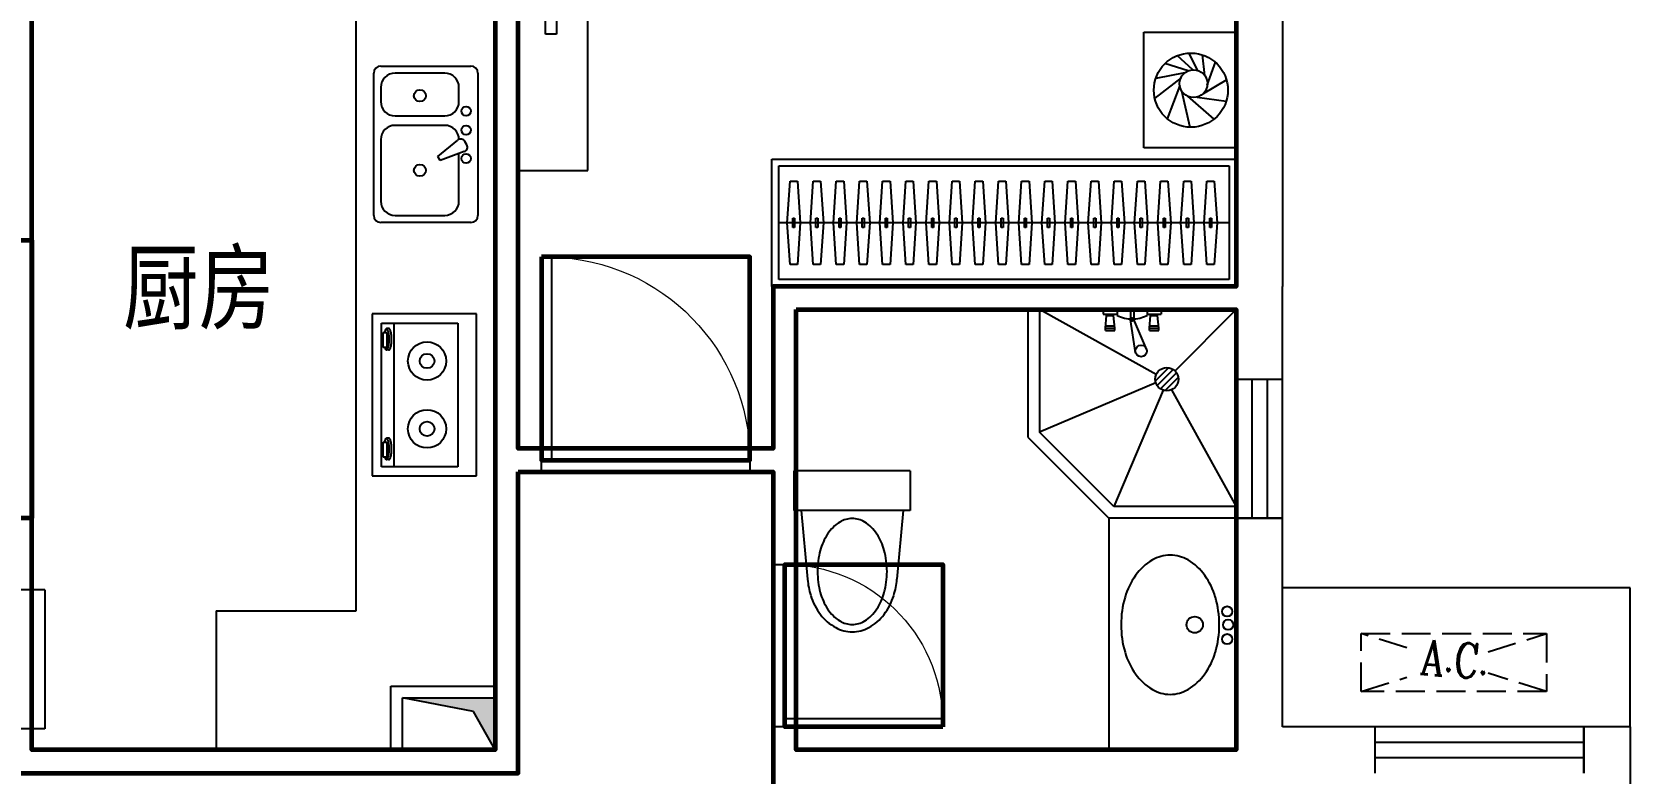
# Model space of a CAD drawing. Extents: x -555681 to -532641, y -677327 to -662427.
# Drawn here: x -539541 to -532641, y -670127 to -666929 of the extents above; entities that cross this region are included whole.
import ezdxf
from ezdxf.enums import TextEntityAlignment as Align

# ---------------------------------------------------------------- set-up
doc = ezdxf.new("R2010")
doc.units = 0
doc.header["$LTSCALE"] = 1000
doc.header["$MEASUREMENT"] = 0
doc.linetypes.add('DASH', pattern=[0.35, 0.25, -0.1])
doc.layers.get('0').update_dxf_attribs({"linetype": 'CONTINUOUS'})
for name, color, linetype in [('BATH', 8, 'CONTINUOUS'), ('F', 8, 'CONTINUOUS'), ('FUR', 8, 'CONTINUOUS'), ('FURNITURE', 8, 'CONTINUOUS'), ('Furniture(家具)', 8, 'CONTINUOUS'), ('KT', 5, 'DASH'), ('Lvtry(厨卫)', 136, 'CONTINUOUS'), ('PUB_TEXT', 7, 'CONTINUOUS'), ('TOTHER', 223, 'CONTINUOUS'), ('WALL', 2, 'CONTINUOUS'), ('WINDOW', 4, 'CONTINUOUS'), ('厨卫', 223, 'CONTINUOUS'), ('家具', 8, 'CONTINUOUS'), ('屋顶轮廓阳台', 5, 'CONTINUOUS')]:
    doc.layers.add(name, color=color, linetype=linetype)
for name, color, linetype, lineweight in [('GT_卧室', 1, 'CONTINUOUS', 60), ('GT_卫生间', 5, 'CONTINUOUS', 60), ('GT_厨房', 4, 'CONTINUOUS', 60), ('GT_过道', 30, 'CONTINUOUS', 60), ('GT_门', 120, 'CONTINUOUS', 60)]:
    doc.layers.add(name, color=color, linetype=linetype, lineweight=lineweight)
doc.styles.add('COMPLEX', font='COMPLEX')
doc.styles.add('DIM_FONT', font='ZBTXT.shx', dxfattribs={"width": 0.8})
doc.styles.add('黑体', font='simhei.ttf')

msp = doc.modelspace()

# ---------------------------------------------------------------- hatches: boundary and pattern name
at = {"layer": 'TOTHER'}
msp.add_hatch(color=256, dxfattribs=at).paths.add_polyline_path([(-537634.3, -669861.6), (-537540.9, -670027.4), (-537540.9, -669802.4), (-537940.9, -669802.4)])

# ---------------------------------------------------------------- linework, layer by layer
for p, q in [((-534508.9, -667094.4), (-534544.4, -667020.2)), ((-534549.1, -667096.8), (-534648.8, -667065.6)), ((-534528, -667092.1), (-534595.6, -667030.9)), ((-534476.8, -667117.3), (-534487.3, -667027.9)), ((-534466.1, -667158.7), (-534431.4, -667059.8)), ((-534579.3, -667127.4), (-534693.1, -667215.1)), ((-534562.5, -667104.6), (-534688.9, -667130)), ((-534585.3, -667159.4), (-534639, -667303.2)), ((-534483, -667194.1), (-534383.4, -667135.1)), ((-534577.5, -667182.3), (-534542, -667340)), ((-534551.4, -667206.2), (-534437.8, -667305.6)), ((-534510.5, -667210), (-534384, -667226.9)), ((-536345.8, -668027.4), (-536345.8, -667477.4)), ((-536345.8, -667477.4), (-534341.9, -667477.4)), ((-534341.9, -667477.4), (-534341.9, -668027.4)), ((-536315.8, -667997.4), (-536315.8, -667507.4)), ((-536315.8, -667507.4), (-534371.9, -667507.4)), ((-536279.9, -667752.4, 0), (-536267.9, -667572.4, 0)), ((-536267.9, -667572.4, 0), (-536235.9, -667572.4, 0)), ((-536235.9, -667572.4, 0), (-536223.9, -667752.4, 0)), ((-536179.9, -667752.4, 0), (-536167.9, -667572.4, 0)), ((-536167.9, -667572.4, 0), (-536135.9, -667572.4, 0)), ((-536135.9, -667572.4, 0), (-536123.9, -667752.4, 0)), ((-536079.9, -667752.4, 0), (-536067.9, -667572.4, 0)), ((-536067.9, -667572.4, 0), (-536035.9, -667572.4, 0)), ((-536035.9, -667572.4, 0), (-536023.9, -667752.4, 0)), ((-535979.9, -667752.4, 0), (-535967.9, -667572.4, 0)), ((-535967.9, -667572.4, 0), (-535935.9, -667572.4, 0)), ((-535935.9, -667572.4, 0), (-535923.9, -667752.4, 0)), ((-535879.9, -667752.4, 0), (-535867.9, -667572.4, 0)), ((-535867.9, -667572.4, 0), (-535835.9, -667572.4, 0)), ((-535835.9, -667572.4, 0), (-535823.9, -667752.4, 0)), ((-535779.9, -667752.4, 0), (-535767.9, -667572.4, 0)), ((-535767.9, -667572.4, 0), (-535735.9, -667572.4, 0)), ((-535735.9, -667572.4, 0), (-535723.9, -667752.4, 0)), ((-535679.9, -667752.4, 0), (-535667.9, -667572.4, 0)), ((-535667.9, -667572.4, 0), (-535635.9, -667572.4, 0)), ((-535635.9, -667572.4, 0), (-535623.9, -667752.4, 0)), ((-535579.9, -667752.4, 0), (-535567.9, -667572.4, 0)), ((-535567.9, -667572.4, 0), (-535535.9, -667572.4, 0)), ((-535535.9, -667572.4, 0), (-535523.9, -667752.4, 0)), ((-535479.9, -667752.4, 0), (-535467.9, -667572.4, 0)), ((-535467.9, -667572.4, 0), (-535435.9, -667572.4, 0)), ((-535435.9, -667572.4, 0), (-535423.9, -667752.4, 0)), ((-535379.9, -667752.4, 0), (-535367.9, -667572.4, 0)), ((-535367.9, -667572.4, 0), (-535335.9, -667572.4, 0)), ((-535335.9, -667572.4, 0), (-535323.9, -667752.4, 0)), ((-535279.9, -667752.4, 0), (-535267.9, -667572.4, 0)), ((-535267.9, -667572.4, 0), (-535235.9, -667572.4, 0)), ((-535235.9, -667572.4, 0), (-535223.9, -667752.4, 0)), ((-535179.9, -667752.4, 0), (-535167.9, -667572.4, 0)), ((-535167.9, -667572.4, 0), (-535135.9, -667572.4, 0)), ((-535135.9, -667572.4, 0), (-535123.9, -667752.4, 0)), ((-535079.9, -667752.4, 0), (-535067.9, -667572.4, 0)), ((-535067.9, -667572.4, 0), (-535035.9, -667572.4, 0)), ((-535035.9, -667572.4, 0), (-535023.9, -667752.4, 0)), ((-534979.9, -667752.4, 0), (-534967.9, -667572.4, 0)), ((-534967.9, -667572.4, 0), (-534935.9, -667572.4, 0)), ((-534935.9, -667572.4, 0), (-534923.9, -667752.4, 0)), ((-534879.9, -667752.4, 0), (-534867.9, -667572.4, 0)), ((-534867.9, -667572.4, 0), (-534835.9, -667572.4, 0)), ((-534835.9, -667572.4, 0), (-534823.9, -667752.4, 0)), ((-534779.9, -667752.4, 0), (-534767.9, -667572.4, 0)), ((-534767.9, -667572.4, 0), (-534735.9, -667572.4, 0)), ((-534735.9, -667572.4, 0), (-534723.9, -667752.4, 0)), ((-534679.9, -667752.4, 0), (-534667.9, -667572.4, 0)), ((-534667.9, -667572.4, 0), (-534635.9, -667572.4, 0)), ((-534635.9, -667572.4, 0), (-534623.9, -667752.4, 0)), ((-534579.9, -667752.4, 0), (-534567.9, -667572.4, 0)), ((-534567.9, -667572.4, 0), (-534535.9, -667572.4, 0)), ((-534535.9, -667572.4, 0), (-534523.9, -667752.4, 0)), ((-534479.9, -667752.4, 0), (-534467.9, -667572.4, 0)), ((-534467.9, -667572.4, 0), (-534435.9, -667572.4, 0)), ((-534435.9, -667572.4, 0), (-534423.9, -667752.4, 0)), ((-534371.9, -667507.4), (-534371.9, -667997.4)), ((-534371.9, -667752.4), (-536315.8, -667752.4)), ((-536267.9, -667932.4, 0), (-536279.9, -667752.4, 0)), ((-536223.9, -667752.4, 0), (-536235.9, -667932.4, 0)), ((-536167.9, -667932.4, 0), (-536179.9, -667752.4, 0)), ((-536123.9, -667752.4, 0), (-536135.9, -667932.4, 0)), ((-536067.9, -667932.4, 0), (-536079.9, -667752.4, 0)), ((-536023.9, -667752.4, 0), (-536035.9, -667932.4, 0)), ((-535967.9, -667932.4, 0), (-535979.9, -667752.4, 0)), ((-535923.9, -667752.4, 0), (-535935.9, -667932.4, 0)), ((-535867.9, -667932.4, 0), (-535879.9, -667752.4, 0)), ((-535823.9, -667752.4, 0), (-535835.9, -667932.4, 0)), ((-535767.9, -667932.4, 0), (-535779.9, -667752.4, 0)), ((-535723.9, -667752.4, 0), (-535735.9, -667932.4, 0)), ((-535667.9, -667932.4, 0), (-535679.9, -667752.4, 0)), ((-535623.9, -667752.4, 0), (-535635.9, -667932.4, 0)), ((-535567.9, -667932.4, 0), (-535579.9, -667752.4, 0)), ((-535523.9, -667752.4, 0), (-535535.9, -667932.4, 0)), ((-535467.9, -667932.4, 0), (-535479.9, -667752.4, 0)), ((-535423.9, -667752.4, 0), (-535435.9, -667932.4, 0)), ((-535367.9, -667932.4, 0), (-535379.9, -667752.4, 0)), ((-535323.9, -667752.4, 0), (-535335.9, -667932.4, 0)), ((-535267.9, -667932.4, 0), (-535279.9, -667752.4, 0)), ((-535223.9, -667752.4, 0), (-535235.9, -667932.4, 0)), ((-535167.9, -667932.4, 0), (-535179.9, -667752.4, 0)), ((-535123.9, -667752.4, 0), (-535135.9, -667932.4, 0)), ((-535067.9, -667932.4, 0), (-535079.9, -667752.4, 0)), ((-535023.9, -667752.4, 0), (-535035.9, -667932.4, 0)), ((-534967.9, -667932.4, 0), (-534979.9, -667752.4, 0)), ((-534923.9, -667752.4, 0), (-534935.9, -667932.4, 0)), ((-534867.9, -667932.4, 0), (-534879.9, -667752.4, 0)), ((-534823.9, -667752.4, 0), (-534835.9, -667932.4, 0)), ((-534767.9, -667932.4, 0), (-534779.9, -667752.4, 0)), ((-534723.9, -667752.4, 0), (-534735.9, -667932.4, 0)), ((-534667.9, -667932.4, 0), (-534679.9, -667752.4, 0)), ((-534623.9, -667752.4, 0), (-534635.9, -667932.4, 0)), ((-534567.9, -667932.4, 0), (-534579.9, -667752.4, 0)), ((-534523.9, -667752.4, 0), (-534535.9, -667932.4, 0)), ((-534467.9, -667932.4, 0), (-534479.9, -667752.4, 0)), ((-534423.9, -667752.4, 0), (-534435.9, -667932.4, 0)), ((-536235.9, -667932.4, 0), (-536267.9, -667932.4, 0)), ((-536135.9, -667932.4, 0), (-536167.9, -667932.4, 0)), ((-536035.9, -667932.4, 0), (-536067.9, -667932.4, 0)), ((-535935.9, -667932.4, 0), (-535967.9, -667932.4, 0)), ((-535835.9, -667932.4, 0), (-535867.9, -667932.4, 0)), ((-535735.9, -667932.4, 0), (-535767.9, -667932.4, 0)), ((-535635.9, -667932.4, 0), (-535667.9, -667932.4, 0)), ((-535535.9, -667932.4, 0), (-535567.9, -667932.4, 0)), ((-535435.9, -667932.4, 0), (-535467.9, -667932.4, 0)), ((-535335.9, -667932.4, 0), (-535367.9, -667932.4, 0)), ((-535235.9, -667932.4, 0), (-535267.9, -667932.4, 0)), ((-535135.9, -667932.4, 0), (-535167.9, -667932.4, 0)), ((-535035.9, -667932.4, 0), (-535067.9, -667932.4, 0)), ((-534935.9, -667932.4, 0), (-534967.9, -667932.4, 0)), ((-534835.9, -667932.4, 0), (-534867.9, -667932.4, 0)), ((-534735.9, -667932.4, 0), (-534767.9, -667932.4, 0)), ((-534635.9, -667932.4, 0), (-534667.9, -667932.4, 0)), ((-534535.9, -667932.4, 0), (-534567.9, -667932.4, 0)), ((-534435.9, -667932.4, 0), (-534467.9, -667932.4, 0)), ((-534341.9, -668027.4), (-536345.8, -668027.4)), ((-534371.9, -667997.4), (-536315.8, -667997.4)), ((-539485.9, -669337.4), (-539985.9, -669337.4)), ((-539485.9, -669337.4), (-539485.9, -669937.4)), ((-539485.9, -669937.4), (-539985.9, -669937.4))]:
    msp.add_line(p, q)
at = {"ltscale": 15}
for p, q in [((-536255.9, -667772.4, 0), (-536255.9, -667732.4, 0)), ((-536255.9, -667732.4, 0), (-536247.9, -667732.4, 0)), ((-536247.9, -667772.4, 0), (-536255.9, -667772.4, 0)), ((-536247.9, -667732.4, 0), (-536247.9, -667772.4, 0)), ((-536155.9, -667772.4, 0), (-536155.9, -667732.4, 0)), ((-536155.9, -667732.4, 0), (-536147.9, -667732.4, 0)), ((-536147.9, -667772.4, 0), (-536155.9, -667772.4, 0)), ((-536147.9, -667732.4, 0), (-536147.9, -667772.4, 0)), ((-536055.9, -667772.4, 0), (-536055.9, -667732.4, 0)), ((-536055.9, -667732.4, 0), (-536047.9, -667732.4, 0)), ((-536047.9, -667772.4, 0), (-536055.9, -667772.4, 0)), ((-536047.9, -667732.4, 0), (-536047.9, -667772.4, 0)), ((-535955.9, -667772.4, 0), (-535955.9, -667732.4, 0)), ((-535955.9, -667732.4, 0), (-535947.9, -667732.4, 0)), ((-535947.9, -667772.4, 0), (-535955.9, -667772.4, 0)), ((-535947.9, -667732.4, 0), (-535947.9, -667772.4, 0)), ((-535855.9, -667772.4, 0), (-535855.9, -667732.4, 0)), ((-535855.9, -667732.4, 0), (-535847.9, -667732.4, 0)), ((-535847.9, -667772.4, 0), (-535855.9, -667772.4, 0)), ((-535847.9, -667732.4, 0), (-535847.9, -667772.4, 0)), ((-535755.9, -667772.4, 0), (-535755.9, -667732.4, 0)), ((-535755.9, -667732.4, 0), (-535747.9, -667732.4, 0)), ((-535747.9, -667772.4, 0), (-535755.9, -667772.4, 0)), ((-535747.9, -667732.4, 0), (-535747.9, -667772.4, 0)), ((-535655.9, -667772.4, 0), (-535655.9, -667732.4, 0)), ((-535655.9, -667732.4, 0), (-535647.9, -667732.4, 0)), ((-535647.9, -667772.4, 0), (-535655.9, -667772.4, 0)), ((-535647.9, -667732.4, 0), (-535647.9, -667772.4, 0)), ((-535555.9, -667772.4, 0), (-535555.9, -667732.4, 0)), ((-535555.9, -667732.4, 0), (-535547.9, -667732.4, 0)), ((-535547.9, -667772.4, 0), (-535555.9, -667772.4, 0)), ((-535547.9, -667732.4, 0), (-535547.9, -667772.4, 0)), ((-535455.9, -667772.4, 0), (-535455.9, -667732.4, 0)), ((-535455.9, -667732.4, 0), (-535447.9, -667732.4, 0)), ((-535447.9, -667772.4, 0), (-535455.9, -667772.4, 0)), ((-535447.9, -667732.4, 0), (-535447.9, -667772.4, 0)), ((-535355.9, -667772.4, 0), (-535355.9, -667732.4, 0)), ((-535355.9, -667732.4, 0), (-535347.9, -667732.4, 0)), ((-535347.9, -667772.4, 0), (-535355.9, -667772.4, 0)), ((-535347.9, -667732.4, 0), (-535347.9, -667772.4, 0)), ((-535255.9, -667772.4, 0), (-535255.9, -667732.4, 0)), ((-535255.9, -667732.4, 0), (-535247.9, -667732.4, 0)), ((-535247.9, -667772.4, 0), (-535255.9, -667772.4, 0)), ((-535247.9, -667732.4, 0), (-535247.9, -667772.4, 0)), ((-535155.9, -667772.4, 0), (-535155.9, -667732.4, 0)), ((-535155.9, -667732.4, 0), (-535147.9, -667732.4, 0)), ((-535147.9, -667772.4, 0), (-535155.9, -667772.4, 0)), ((-535147.9, -667732.4, 0), (-535147.9, -667772.4, 0)), ((-535055.9, -667772.4, 0), (-535055.9, -667732.4, 0)), ((-535055.9, -667732.4, 0), (-535047.9, -667732.4, 0)), ((-535047.9, -667772.4, 0), (-535055.9, -667772.4, 0)), ((-535047.9, -667732.4, 0), (-535047.9, -667772.4, 0)), ((-534955.9, -667772.4, 0), (-534955.9, -667732.4, 0)), ((-534955.9, -667732.4, 0), (-534947.9, -667732.4, 0)), ((-534947.9, -667772.4, 0), (-534955.9, -667772.4, 0)), ((-534947.9, -667732.4, 0), (-534947.9, -667772.4, 0)), ((-534855.9, -667772.4, 0), (-534855.9, -667732.4, 0)), ((-534855.9, -667732.4, 0), (-534847.9, -667732.4, 0)), ((-534847.9, -667772.4, 0), (-534855.9, -667772.4, 0)), ((-534847.9, -667732.4, 0), (-534847.9, -667772.4, 0)), ((-534755.9, -667772.4, 0), (-534755.9, -667732.4, 0)), ((-534755.9, -667732.4, 0), (-534747.9, -667732.4, 0)), ((-534747.9, -667772.4, 0), (-534755.9, -667772.4, 0)), ((-534747.9, -667732.4, 0), (-534747.9, -667772.4, 0)), ((-534655.9, -667772.4, 0), (-534655.9, -667732.4, 0)), ((-534655.9, -667732.4, 0), (-534647.9, -667732.4, 0)), ((-534647.9, -667772.4, 0), (-534655.9, -667772.4, 0)), ((-534647.9, -667732.4, 0), (-534647.9, -667772.4, 0)), ((-534555.9, -667772.4, 0), (-534555.9, -667732.4, 0)), ((-534555.9, -667732.4, 0), (-534547.9, -667732.4, 0)), ((-534547.9, -667772.4, 0), (-534555.9, -667772.4, 0)), ((-534547.9, -667732.4, 0), (-534547.9, -667772.4, 0)), ((-534455.9, -667772.4, 0), (-534455.9, -667732.4, 0)), ((-534455.9, -667732.4, 0), (-534447.9, -667732.4, 0)), ((-534447.9, -667772.4, 0), (-534455.9, -667772.4, 0)), ((-534447.9, -667732.4, 0), (-534447.9, -667772.4, 0))]:
    msp.add_line(p, q, dxfattribs=at)
at = {"extrusion": (0, 0, -1)}
for p, q in [((-537295.9, -667899.9), (-537340.9, -667899.9)), ((-537340.9, -668777.4), (-537340.9, -667899.9)), ((-537295.9, -668777.4), (-537295.9, -667899.9)), ((-534340.9, -669027.4), (-534340.9, -668427.4)), ((-534340.9, -668427.4), (-534140.9, -668427.4)), ((-534274.2, -668427.4), (-534274.2, -669027.4)), ((-534207.6, -668427.4), (-534207.6, -669027.4)), ((-534140.9, -669027.4), (-534140.9, -668427.4)), ((-537340.9, -668777.4), (-537295.9, -668777.4)), ((-534340.9, -669027.4), (-534140.9, -669027.4)), ((-536290.9, -669927.4), (-536290.9, -669892.4)), ((-536290.9, -669892.4), (-535608.4, -669892.4)), ((-535608.4, -669892.4), (-535608.4, -669927.4)), ((-536290.9, -669927.4), (-535608.4, -669927.4)), ((-532840.9, -669927.4), (-533740.9, -669927.4)), ((-533740.9, -670127.4), (-533740.9, -669927.4)), ((-532840.9, -670127.4), (-532840.9, -669927.4)), ((-533740.9, -669994.1), (-532840.9, -669994.1)), ((-533740.9, -670060.8), (-532840.9, -670060.8))]:
    msp.add_line(p, q, dxfattribs=at)
for centre, radius in [((-534537, -667180), 160), ((-534525.7, -667152), 60), ((-534380.5, -669429.9), 22.1), ((-534520.4, -669487.3), 35.3), ((-534376.2, -669487.3), 22.1), ((-534380.5, -669549.2), 22.1)]:
    msp.add_circle(centre, radius)
at = {"lineweight": 13, "extrusion": (0, 0, -1)}
for centre, radius, start, end in [((537318.4, -668777.4), 877.5, 91.46928, 180), ((536290.9, -669909.9), 682.5, 90, 178.53072)]:
    msp.add_arc(centre, radius, start, end, dxfattribs=at)
for centre, radius, start, end in [((-534584.6, -669410.2), 234.6, 120.40983, 144.78814), ((-534626.4, -669339), 152.1, 90, 120.40983), ((-534626.4, -669339), 152.1, 59.59017, 90), ((-534668.2, -669410.2), 234.6, 35.21186, 59.59017), ((-534518.5, -669456.8), 315.5, 144.78814, 163.70509), ((-534734.3, -669456.8), 315.5, 16.29491, 35.21186), ((-534414.2, -669487.3), 424.2, 163.70509, 180), ((-534838.6, -669487.3), 424.2, 0, 16.29491), ((-534414.2, -669487.3), 424.2, 180, 196.29491), ((-534838.6, -669487.3), 424.2, 343.70509, 0), ((-534518.5, -669517.8), 315.5, 196.29491, 215.21186), ((-534734.3, -669517.8), 315.5, 324.78814, 343.70509), ((-534584.6, -669564.5), 234.6, 215.21186, 239.59017), ((-534668.2, -669564.5), 234.6, 300.40983, 324.78814), ((-534626.4, -669635.7), 152.1, 239.59017, 270), ((-534626.4, -669635.7), 152.1, 270, 300.40983)]:
    msp.add_arc(centre, radius, start, end)
at = {"layer": 'BATH'}
for p, q in [((-535240.9, -668127.4), (-535240.9, -668677.4)), ((-534340.9, -668127.4), (-535240.9, -668127.4)), ((-535190.9, -668127.4), (-535190.9, -668656.7)), ((-534686.4, -668406.7), (-535190.9, -668127.4)), ((-534915.9, -668127.4), (-534915.9, -668147.4)), ((-534915.9, -668127.4), (-534665.9, -668127.5)), ((-534915.9, -668147.4), (-534855.9, -668147.4)), ((-534905.5, -668207.4), (-534900.9, -668152.4)), ((-534870.9, -668152.4), (-534900.9, -668152.4)), ((-534900.9, -668152.4), (-534870.9, -668152.4)), ((-534865.9, -668207.4), (-534870.9, -668152.4)), ((-534855.9, -668127.4), (-534855.9, -668152.4)), ((-534798.3, -668127.5), (-534798.4, -668169.7)), ((-534776.1, -668312), (-534798.1, -668171.5)), ((-534783.3, -668127.5), (-534783.4, -668169.7)), ((-534727.5, -668300.2), (-534783.4, -668169.7)), ((-534725.9, -668127.5), (-534725.9, -668152.5)), ((-534725.9, -668147.5), (-534665.9, -668147.5)), ((-534715.5, -668207.5), (-534710.9, -668152.5)), ((-534710.9, -668152.5), (-534680.9, -668152.5)), ((-534680.9, -668152.5), (-534710.9, -668152.5)), ((-534675.9, -668207.5), (-534680.9, -668152.5)), ((-534665.9, -668127.5), (-534665.9, -668147.5)), ((-534605.6, -668392.1), (-534340.9, -668127.4)), ((-534340.9, -669027.4), (-534340.9, -668127.4)), ((-534905.5, -668197.4), (-534865.9, -668197.4)), ((-534905.5, -668207.4), (-534865.9, -668207.4)), ((-534905.5, -668217.4), (-534905.5, -668207.4)), ((-534905.5, -668217.4), (-534865.9, -668217.4)), ((-534865.9, -668217.4), (-534865.9, -668207.4)), ((-534715.5, -668197.5), (-534675.9, -668197.5)), ((-534715.5, -668207.5), (-534675.9, -668207.5)), ((-534715.5, -668217.5), (-534715.5, -668207.5)), ((-534715.5, -668217.5), (-534675.9, -668217.5)), ((-534675.9, -668217.5), (-534675.9, -668207.5)), ((-534773.7, -668295), (-534773.7, -668295)), ((-534633.9, -668377.9), (-534690.4, -668434.5)), ((-534613.4, -668385.7), (-534682.6, -668455)), ((-534599.2, -668399.9), (-534668.5, -668469.1)), ((-534688.5, -668442.9), (-535190.9, -668656.7)), ((-534591.4, -668420.4), (-534648, -668476.9)), ((-534656.4, -668475), (-534870.2, -668977.4)), ((-534620.2, -668472.9), (-534340.9, -668977.4)), ((-535240.9, -668677.4), (-534890.9, -669027.4)), ((-534870.2, -668977.4), (-535190.9, -668656.7)), ((-534340.9, -668977.4), (-534870.2, -668977.4)), ((-534340.9, -669027.4), (-534890.9, -669027.4))]:
    msp.add_line(p, q, dxfattribs=at)
for centre, radius in [((-534790.9, -668169.7), 7.5), ((-534751.9, -668305.7), 25)]:
    msp.add_circle(centre, radius, dxfattribs=at)
msp.add_arc((-534790.9, -668019.1), 148.3, 243.98453, 295.963, dxfattribs=at)
msp.add_ellipse((-534640.9, -668427.4), major_axis=(-35.4, 35.4), ratio=1, dxfattribs=at)
at = {"layer": 'F'}
for p, q in [((-538034.6, -667076.2), (-537646, -667076.2)), ((-538065.3, -667720.5), (-538065.3, -667106.9)), ((-537758.5, -667106.9), (-537973.3, -667106.9)), ((-537615.3, -667106.9), (-537615.3, -667720.5)), ((-538034.6, -667168.3), (-538034.6, -667229.6)), ((-537697.1, -667229.6), (-537697.1, -667168.3)), ((-537973.3, -667291), (-537758.5, -667291)), ((-537758.5, -667331.9), (-537973.3, -667331.9)), ((-538034.6, -667393.3), (-538034.6, -667659.2)), ((-537788.1, -667466.2), (-537702.7, -667395.9)), ((-537663.7, -667415.7), (-537671.9, -667401.5)), ((-537777.9, -667483.9), (-537788.1, -667466.2)), ((-537674.2, -667445.1), (-537777.9, -667483.9)), ((-537697.1, -667659.2), (-537697.1, -667453.7)), ((-537646, -667751.2), (-538034.6, -667751.2)), ((-537973.3, -667720.5), (-537758.5, -667720.5))]:
    msp.add_line(p, q, dxfattribs=at)
for centre, radius in [((-537865.9, -667204.1), 25.6), ((-537666.5, -667270.5), 20.5), ((-537666.5, -667352.4), 20.5), ((-537865.9, -667526.2), 25.6), ((-537666.5, -667475.1), 20.5)]:
    msp.add_circle(centre, radius, dxfattribs=at)
for centre, radius, start, end in [((-538034.6, -667106.9), 30.7, 90, 180), ((-537646, -667106.9), 30.7, 0, 90), ((-537973.3, -667168.3), 61.4, 90, 180), ((-537758.5, -667168.3), 61.4, 0, 90), ((-537973.3, -667229.6), 61.4, 180, 270), ((-537758.5, -667229.6), 61.4, 270, 0), ((-537973.3, -667393.3), 61.4, 90, 180), ((-537758.5, -667393.3), 61.4, 0, 90), ((-537689.7, -667411.7), 20.5, 30, 129.46232), ((-537681.4, -667426), 20.5, 290.53768, 30), ((-537973.3, -667659.2), 61.4, 180, 270), ((-537758.5, -667659.2), 61.4, 270, 0), ((-538034.6, -667720.5), 30.7, 180, 270), ((-537646, -667720.5), 30.7, 270, 0)]:
    msp.add_arc(centre, radius, start, end, dxfattribs=at)
at = {"layer": 'FUR'}
for p, q in [((-534740.9, -667429.4), (-534740.9, -666929.4)), ((-534740.9, -666929.4), (-534340.9, -666929.4)), ((-534340.9, -666929.4), (-534340.9, -667429.4)), ((-534340.9, -667429.4), (-534740.9, -667429.4))]:
    msp.add_line(p, q, dxfattribs=at)
at = {"layer": 'FURNITURE'}
for p, q in [((-538140.9, -669427.4), (-538140.9, -666627.4)), ((-538745.9, -669427.4), (-538745.9, -670027.4)), ((-538745.9, -669427.4), (-538140.9, -669427.4))]:
    msp.add_line(p, q, dxfattribs=at)
at = {"layer": 'Furniture(家具)'}
for p, q in [((-537440.9, -665427.4), (-537440.9, -667527.4)), ((-537140.6, -667527.4), (-537140.6, -665427.4)), ((-537324.2, -666937.9), (-537324.2, -666016.9)), ((-537275.5, -666016.9), (-537275.5, -666937.9)), ((-537275.5, -666937.9), (-537324.2, -666937.9)), ((-537440.9, -667527.4), (-537140.6, -667527.4))]:
    msp.add_line(p, q, dxfattribs=at)
at = {"layer": 'GT_卧室', "lineweight": 60}
msp.add_lwpolyline([(-537440.9, -664927.4), (-534340.9, -664927.4), (-534340.9, -668027.4), (-536340.9, -668027.4), (-536340.9, -668727.4), (-537440.9, -668727.4), (-537440.9, -664927.4)], close=True, dxfattribs=at)
at = {"layer": 'GT_卫生间', "lineweight": 60}
msp.add_lwpolyline([(-536240.9, -668127.4), (-534340.9, -668127.4), (-534340.9, -670027.4), (-536240.9, -670027.4), (-536240.9, -668127.4)], close=True, dxfattribs=at)
at = {"layer": 'GT_厨房', "lineweight": 60}
msp.add_lwpolyline([(-539540.9, -666627.4), (-537540.9, -666627.4), (-537540.9, -670027.4), (-539540.9, -670027.4), (-539540.9, -666627.4)], dxfattribs=at)
at = {"layer": 'GT_过道', "lineweight": 60}
msp.add_lwpolyline([(-537440.9, -668827.4), (-536340.9, -668827.4), (-536340.9, -671227.4), (-539640.9, -671227.4), (-539640.9, -670127.4), (-537440.9, -670127.4), (-537440.9, -668827.4)], dxfattribs=at)
at = {"layer": 'GT_门', "lineweight": 60}
for points in [[(-539640.9, -667827.4), (-539540.9, -667827.4), (-539540.9, -669027.4), (-539640.9, -669027.4), (-539640.9, -667827.4)], [(-537340.9, -667899.9), (-537340.9, -668777.4), (-536440.9, -668777.4), (-536440.9, -667899.9), (-537340.9, -667899.9)], [(-535608.4, -669927.4), (-536290.9, -669927.4), (-536290.9, -669227.4), (-535608.4, -669227.4), (-535608.4, -669927.4)]]:
    msp.add_lwpolyline(points, dxfattribs=at)
at = {"layer": 'KT', "linetype": 'DASH', "ltscale": 0.5}
for p, q in [((-533604.2, -669587.1), (-533801.9, -669525.3)), ((-533254.1, -669604.1), (-533001.9, -669525.3)), ((-533801.9, -669775.3), (-533604.2, -669713.5)), ((-533001.9, -669775.3), (-533254.1, -669696.5))]:
    msp.add_line(p, q, dxfattribs=at)
msp.add_lwpolyline([(-533001.9, -669525.3), (-533001.9, -669775.3), (-533801.9, -669775.3), (-533801.9, -669525.3)], close=True, dxfattribs=at)
at = {"layer": 'Lvtry(厨卫)'}
for p, q in [((-537622, -668145.4), (-538072, -668145.4)), ((-538072, -668145.4), (-538072, -668845.4)), ((-538032, -668805.4), (-538032, -668185.4)), ((-538032, -668185.4), (-537701.6, -668185.4)), ((-537976.3, -668805.4), (-537976.3, -668185.4)), ((-537701.6, -668185.4), (-537701.6, -668805.4)), ((-537622, -668845.4), (-537622, -668145.4)), ((-538024.6, -668290.8), (-538024.6, -668226.1)), ((-538024.6, -668226.1), (-538008, -668226.1)), ((-537999.7, -668209.5), (-538010.2, -668209.5)), ((-538008, -668226.1), (-538008, -668290.8)), ((-538008, -668290.8), (-538024.6, -668290.8)), ((-537998.5, -668301.2), (-538010.2, -668301.1)), ((-538024.6, -668699.1), (-538008, -668699.1)), ((-538024.6, -668763.8), (-538024.6, -668699.1)), ((-537999.7, -668682.5), (-538010.2, -668682.5)), ((-538008, -668699.1), (-538008, -668763.8)), ((-537701.6, -668805.4), (-538032, -668805.4)), ((-538008, -668763.8), (-538024.6, -668763.8)), ((-537998.5, -668774.2), (-538010.2, -668774.1)), ((-538072, -668845.4), (-537622, -668845.4))]:
    msp.add_line(p, q, dxfattribs=at)
for centre, radius in [((-537835, -668349.1), 82.5), ((-537835, -668349.1), 31.6), ((-537835, -668641.8), 82.5), ((-537835, -668641.8), 31.6)]:
    msp.add_circle(centre, radius, dxfattribs=at)
for centre, radius, start, end in [((-537927.2, -668246.5), 94.4, 165.53687, 167.53895), ((-537978.6, -668233.2), 41.3, 148.08944, 165.53687), ((-538010.2, -668213.5), 4.03, 90, 148.08944), ((-538010.2, -668213.5), 4.03, 31.91056, 90), ((-538041.9, -668233.2), 41.3, 14.46313, 31.91056), ((-538093.3, -668246.5), 94.4, 6.09827, 14.46313), ((-537999.7, -668213.5), 4.03, 31.91056, 90), ((-538175.9, -668255.3), 177.5, 0, 6.09827), ((-538175.9, -668255.3), 177.5, 353.90173, 0), ((-538031.4, -668233.2), 41.3, 14.46313, 31.91056), ((-538082.8, -668246.5), 94.4, 6.09827, 14.46313), ((-538165.4, -668255.3), 177.5, 0, 6.09827), ((-538165.4, -668255.3), 177.5, 353.90173, 0), ((-537978.6, -668277.4), 41.3, 198.91551, 211.91056), ((-538010.2, -668297.1), 4.03, 211.91056, 270), ((-538010.2, -668297.1), 4.03, 270, 328.08944), ((-538041.9, -668277.4), 41.3, 328.08944, 345.53687), ((-538093.3, -668264.1), 94.4, 345.53687, 353.90173), ((-537999.7, -668297.1), 4.03, 252.05456, 270), ((-537999.7, -668297.1), 4.03, 270, 328.08944), ((-538031.4, -668277.4), 41.3, 328.08944, 345.53687), ((-538082.8, -668264.1), 94.4, 345.53687, 353.90173), ((-537927.2, -668719.5), 94.4, 165.53687, 167.53895), ((-537978.6, -668706.2), 41.3, 148.08944, 165.53687), ((-538010.2, -668686.5), 4.03, 90, 148.08944), ((-538010.2, -668686.5), 4.03, 31.91056, 90), ((-538041.9, -668706.2), 41.3, 14.46313, 31.91056), ((-538093.3, -668719.5), 94.4, 6.09827, 14.46313), ((-538093.3, -668737.1), 94.4, 345.53687, 353.90173), ((-537999.7, -668686.5), 4.03, 31.91056, 90), ((-538175.9, -668728.3), 177.5, 0, 6.09827), ((-538175.9, -668728.3), 177.5, 353.90173, 0), ((-538031.4, -668706.2), 41.3, 14.46313, 31.91056), ((-538082.8, -668719.5), 94.4, 6.09827, 14.46313), ((-538082.8, -668737.1), 94.4, 345.53687, 353.90173), ((-538165.4, -668728.3), 177.5, 0, 6.09827), ((-538165.4, -668728.3), 177.5, 353.90173, 0), ((-537978.6, -668750.4), 41.3, 198.91551, 211.91056), ((-538010.2, -668770.1), 4.03, 211.91056, 270), ((-538010.2, -668770.1), 4.03, 270, 328.08944), ((-538041.9, -668750.4), 41.3, 328.08944, 345.53687), ((-537999.7, -668770.1), 4.03, 252.05456, 270), ((-537999.7, -668770.1), 4.03, 270, 328.08944), ((-538031.4, -668750.4), 41.3, 328.08944, 345.53687)]:
    msp.add_arc(centre, radius, start, end, dxfattribs=at)
at = {"layer": 'TOTHER'}
for p, q in [((-537990.9, -670027.4), (-537990.9, -669752.4)), ((-537990.9, -669752.4), (-537540.9, -669752.4)), ((-537540.9, -669752.4), (-537540.9, -670027.4)), ((-537940.9, -670027.4), (-537940.9, -669802.4)), ((-537940.9, -669802.4), (-537540.9, -669802.4)), ((-537634.3, -669861.6), (-537940.9, -669802.4)), ((-537540.9, -669802.4), (-537540.9, -670027.4)), ((-537540.9, -670027.4), (-537634.3, -669861.6)), ((-537990.9, -670027.4), (-537540.9, -670027.4))]:
    msp.add_line(p, q, dxfattribs=at)
at = {"layer": 'WALL'}
for p, q in [((-534140.9, -664127.4), (-534140.9, -668027.4)), ((-534340.9, -664327.4), (-534340.9, -668027.4)), ((-537440.9, -668727.4), (-537440.9, -666527.4)), ((-539540.9, -666627.4), (-539540.9, -667627.4)), ((-537540.9, -668727.4), (-537540.9, -666627.4)), ((-539540.9, -667827.4), (-539540.9, -667627.4)), ((-539640.9, -667827.4), (-539540.9, -667827.4)), ((-536340.9, -668027.4), (-534340.9, -668027.4)), ((-536340.9, -668727.4), (-536340.9, -668027.4)), ((-534140.9, -668427.4), (-534140.9, -668027.4)), ((-536240.9, -668127.4), (-534340.9, -668127.4)), ((-536240.9, -668727.4), (-536240.9, -668127.4)), ((-534340.9, -668127.4), (-534340.9, -668427.4)), ((-534340.9, -668427.4), (-534140.9, -668427.4)), ((-537540.9, -670027.4), (-537540.9, -668727.4)), ((-537340.9, -668727.4), (-537440.9, -668727.4)), ((-537340.9, -668827.4), (-537340.9, -668727.4)), ((-536340.9, -668727.4), (-536440.9, -668727.4)), ((-536440.9, -668727.4), (-536440.9, -668827.4)), ((-536240.9, -669227.4), (-536240.9, -668727.4)), ((-537440.9, -668827.4), (-537340.9, -668827.4)), ((-537440.9, -670127.4), (-537440.9, -668827.4)), ((-536440.9, -668827.4), (-536340.9, -668827.4)), ((-536340.9, -668827.4), (-536340.9, -669227.4)), ((-539540.9, -669027.4), (-539640.9, -669027.4)), ((-539540.9, -670027.4), (-539540.9, -669027.4)), ((-534140.9, -669027.4), (-534340.9, -669027.4)), ((-534340.9, -669027.4), (-534340.9, -670027.4)), ((-534140.9, -669927.4), (-534140.9, -669027.4)), ((-536340.9, -669227.4), (-536240.9, -669227.4)), ((-536240.9, -669927.4), (-536340.9, -669927.4)), ((-536340.9, -669927.4), (-536340.9, -670027.4)), ((-536240.9, -670027.4), (-536240.9, -669927.4)), ((-533740.9, -669927.4), (-534140.9, -669927.4)), ((-533740.9, -670127.4), (-533740.9, -669927.4)), ((-532640.9, -669927.4), (-532840.9, -669927.4)), ((-532840.9, -669927.4), (-532840.9, -670127.4)), ((-532640.9, -669927.4), (-532640.9, -672127.4)), ((-539540.9, -670027.4), (-537540.9, -670027.4)), ((-536340.9, -670027.4), (-536340.9, -670227.4)), ((-536240.9, -670027.4), (-535140.9, -670027.4)), ((-535140.9, -670027.4), (-534340.9, -670027.4))]:
    msp.add_line(p, q, dxfattribs=at)
at = {"layer": 'WINDOW'}
msp.add_line((-536240.9, -669927.4), (-536240.9, -669227.4), dxfattribs=at)
at = {"layer": '厨卫'}
for p, q in [((-536249.3, -668994), (-536249.3, -668822.8)), ((-535749.3, -668822.8), (-536249.3, -668822.8)), ((-535749.3, -668822.8), (-535749.3, -668994)), ((-535749.3, -668994), (-536249.3, -668994)), ((-536219.3, -668994), (-536192.3, -669291.2)), ((-535779, -668994), (-535806, -669291.2))]:
    msp.add_line(p, q, dxfattribs=at)
for centre, radius, start, end in [((-535960.5, -669190.9), 173.2, 122.25632, 146.72198), ((-535999.1, -669129.6), 100.8, 90, 122.25632), ((-535999.1, -669129.6), 100.8, 57.74368, 90), ((-536037.8, -669190.9), 173.2, 33.27802, 57.74368), ((-535899.1, -669231.1), 246.6, 146.72198, 164.79114), ((-536099.2, -669231.1), 246.6, 15.20886, 33.27802), ((-535802, -669257.5), 347.2, 164.79114, 180), ((-536196.3, -669257.5), 347.2, 0, 15.20886), ((-535853.7, -669260.4), 340, 185.18483, 197.37044), ((-535802, -669257.5), 347.2, 180, 195.20886), ((-536196.3, -669257.5), 347.2, 344.79114, 360), ((-536144.6, -669260.4), 340, 342.62956, 354.81517), ((-535925.1, -669282.8), 265.2, 197.37044, 217.06013), ((-535899.1, -669283.9), 246.6, 195.20886, 213.27802), ((-536099.2, -669283.9), 246.6, 326.72198, 344.79114), ((-536073.2, -669282.8), 265.2, 322.93987, 342.62956), ((-535960.5, -669324.2), 173.2, 213.27802, 237.74368), ((-536037.8, -669324.2), 173.2, 302.25632, 326.72198), ((-535970.4, -669317), 208.5, 217.06013, 241.25606), ((-535999.1, -669369.4), 148.6, 241.25606, 270), ((-535999.1, -669385.5), 100.8, 237.74368, 270), ((-535999.1, -669385.5), 100.8, 270, 302.25632), ((-535999.1, -669369.4), 148.6, 270, 298.74394), ((-536027.9, -669317), 208.5, 298.74394, 322.93987)]:
    msp.add_arc(centre, radius, start, end, dxfattribs=at)
at = {"layer": '家具'}
msp.add_line((-534890.9, -669027.4), (-534890.9, -670027.4), dxfattribs=at)
at = {"layer": '屋顶轮廓阳台'}
for p, q in [((-532640.9, -669327.4), (-534140.9, -669327.4)), ((-532640.9, -669927.4), (-532640.9, -669327.4))]:
    msp.add_line(p, q, dxfattribs=at)

# ---------------------------------------------------------------- texts
at = {"width": 0.8, "flags": 9}
for tag in ['XSIZE', 'YSIZE']:
    msp.add_attdef(tag, (-534538, -667180), '320', height=0.5, dxfattribs=at)
at = {"style": 'DIM_FONT', "width": 0.8, "flags": 9}
for tag, s in [('XSIZE', '500'), ('YSIZE', '0')]:
    msp.add_attdef(tag, (-534338.7, -669487.3), s, height=0.5, rotation=270, dxfattribs=at)
at = {"layer": 'KT', "linetype": 'DASH', "ltscale": 0.5, "style": 'COMPLEX', "text_generation_flag": 6, "width": 0.8}
msp.add_text('A.C.', height=150, rotation=175, dxfattribs=at).set_placement((-533251.8, -669649.8), align=Align.MIDDLE_RIGHT)
at = {"layer": 'PUB_TEXT', "style": '黑体', "width": 0.8}
msp.add_text('厨房', height=300, dxfattribs=at).set_placement((-538820.5, -668180.8), align=Align.CENTER)

doc.saveas('drawing.dxf')
